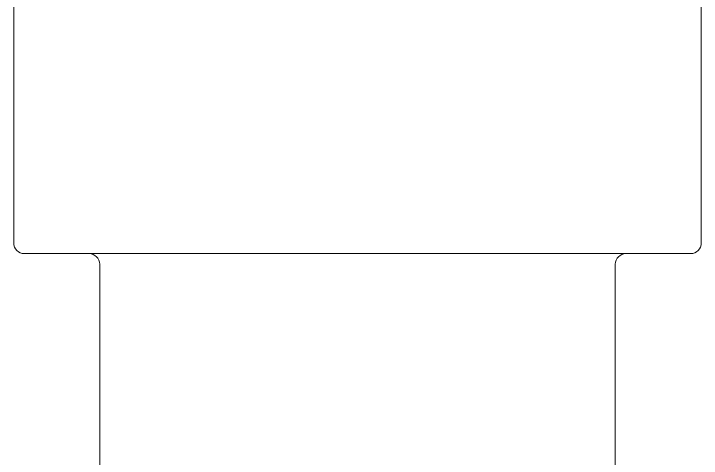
# Model space of a CAD drawing. Header units: metres. Extents: x 113 to 2416, y -346 to 476.
# Drawn here: x 322.66875 to 322.70075, y -163.39245 to -163.37175 of the extents above; entities that cross this region are included whole.
import ezdxf

# ---------------------------------------------------------------- set-up
doc = ezdxf.new("R2010")
doc.units = ezdxf.units.M
doc.layers.add('SE-3', color=253, linetype='Continuous', lineweight=5)

# ---------------------------------------------------------------- blocks, each defined once
blk = doc.blocks.new('A$C289e23ee')
at = {"layer": 'SE-3'}
for p, q in [((0.04429674249826121, 0.7423992815818821), (0.04429674249826121, 0.6683992815818129)), ((0.01229674249810842, 0.6683992815818129), (0.01229674249810842, 0.6815659997112817)), ((0.01279674249821028, 0.6678992815819385), (0.01739674249796508, 0.6678992815819385)), ((0.01739674249796508, 0.6678992815819385), (0.04379674249815935, 0.6678992815819385)), ((0.01629674249801383, 0.4791540959532483), (0.01629674249801383, 0.6673992815818366)), ((0.04029674249790105, 0.6673992815818366), (0.04029674249790105, 0.4791666580068465))]:
    blk.add_line(p, q, dxfattribs=at)
for centre, start, end in [((0.01279674249821028, 0.6683992815818129), 180, 270), ((0.04379674249815935, 0.6683992815818129), 270, 0), ((0.01579674249791196, 0.6673992815818366), 0, 90), ((0.04079674249800291, 0.6673992815818366), 90, 180)]:
    blk.add_arc(centre, 0.0005000000000000004, start, end, dxfattribs=at)

msp = doc.modelspace()

# ---------------------------------------------------------------- block references
at = {"layer": 'SE-3'}
msp.add_blockref('A$C289e23ee', (322.6564568611456, -164.0508181874962), dxfattribs=at)

doc.saveas('drawing.dxf')
